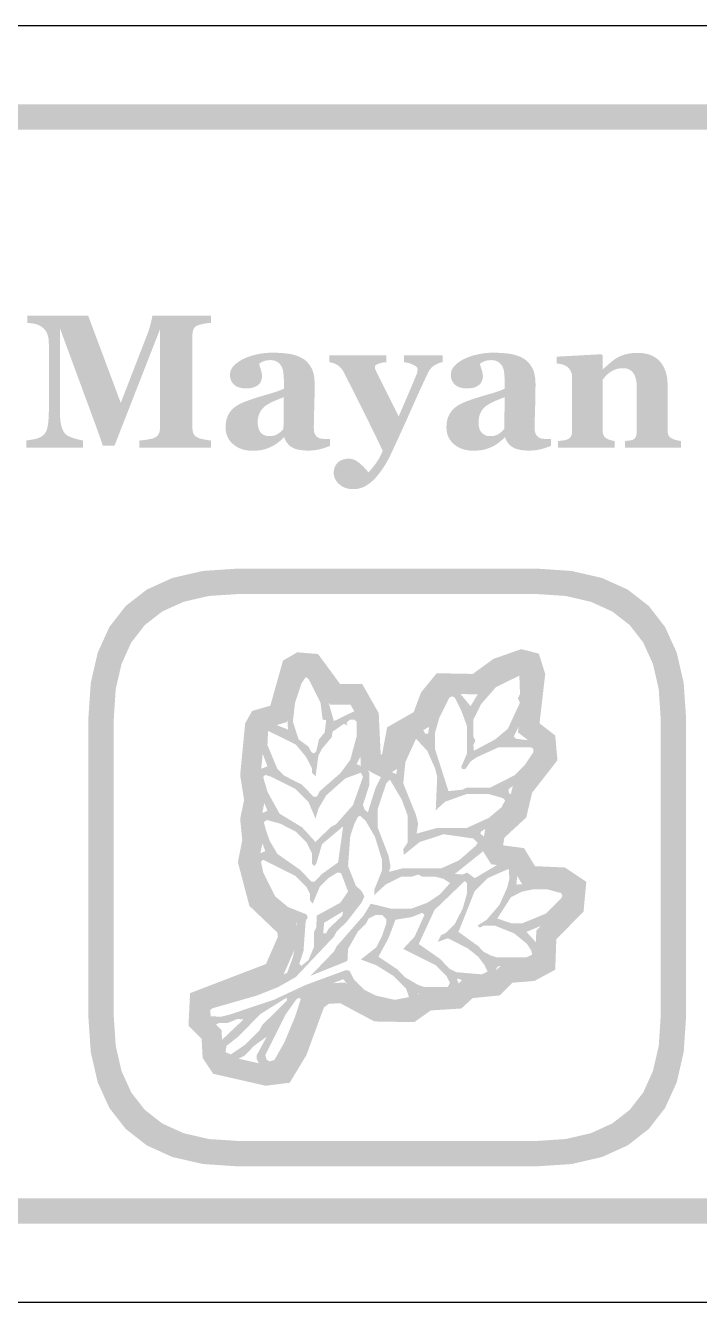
# Model space of a CAD drawing. Header units: millimetres. Extents: x 4 to 272, y 4 to 144.
# Drawn here: x 155.91 to 166.51, y 123.96 to 144.04 of the extents above; entities that cross this region are included whole.
import ezdxf

# ---------------------------------------------------------------- set-up
doc = ezdxf.new("R2010")
doc.units = ezdxf.units.MM
doc.layers.add('CUT', color=1, linetype='Continuous')
doc.layers.add('RASTER', color=7, linetype='Continuous')

msp = doc.modelspace()

# ---------------------------------------------------------------- hatches: boundary and pattern name
at = {"layer": 'RASTER'}
h = msp.add_hatch(color=7, dxfattribs=at)
h.paths.add_polyline_path([(141.2, 140.6), (141.234, 141.116), (141.337, 141.563), (141.509, 141.941), (141.75, 142.25), (142.059, 142.491), (142.438, 142.663), (142.884, 142.766), (143.4, 142.8), (200.6, 142.8), (201.116, 142.766), (201.563, 142.663), (201.941, 142.491), (202.25, 142.25), (202.491, 141.941), (202.663, 141.563), (202.766, 141.116), (202.8, 140.6), (202.8, 127.4), (202.766, 126.884), (202.663, 126.438), (202.491, 126.059), (202.25, 125.75), (201.941, 125.509), (201.563, 125.338), (201.116, 125.234), (200.6, 125.2), (143.4, 125.2), (142.884, 125.234), (142.438, 125.338), (142.059, 125.509), (141.75, 125.75), (141.509, 126.059), (141.337, 126.438), (141.234, 126.884), (141.2, 127.4)])
h.paths.add_polyline_path([(141.6, 140.6), (141.6, 127.4), (141.628, 126.978), (141.712, 126.613), (141.853, 126.303), (142.05, 126.05), (142.303, 125.853), (142.613, 125.713), (142.978, 125.628), (143.4, 125.6), (200.6, 125.6), (201.022, 125.628), (201.388, 125.713), (201.697, 125.853), (201.95, 126.05), (202.147, 126.303), (202.288, 126.613), (202.372, 126.978), (202.4, 127.4), (202.4, 140.6), (202.372, 141.022), (202.288, 141.388), (202.147, 141.697), (201.95, 141.95), (201.697, 142.147), (201.388, 142.288), (201.022, 142.372), (200.6, 142.4), (143.4, 142.4), (142.978, 142.372), (142.613, 142.288), (142.303, 142.147), (142.05, 141.95), (141.853, 141.697), (141.712, 141.388), (141.628, 141.022), (141.6, 140.6)], flags=0)
for points in [[(158.83, 137.4), (157.703, 137.4), (157.703, 137.514), (157.716, 137.515), (157.729, 137.517), (157.744, 137.518), (157.759, 137.52), (157.774, 137.522), (157.791, 137.524), (157.808, 137.526), (157.825, 137.529), (157.843, 137.531), (157.859, 137.534), (157.873, 137.537), (157.886, 137.54), (157.898, 137.542), (157.908, 137.545), (157.917, 137.548), (157.924, 137.551), (157.937, 137.557), (157.949, 137.563), (157.961, 137.57), (157.971, 137.577), (157.98, 137.585), (157.988, 137.593), (157.996, 137.602), (158.002, 137.611), (158.007, 137.621), (158.012, 137.631), (158.016, 137.642), (158.02, 137.654), (158.022, 137.667), (158.024, 137.68), (158.025, 137.693), (158.025, 137.708), (158.025, 139.26), (157.311, 137.434), (157.126, 137.434), (157.122, 137.447), (157.117, 137.464), (157.111, 137.483), (157.103, 137.506), (157.094, 137.531), (157.084, 137.56), (157.073, 137.591), (157.061, 137.626), (157.048, 137.661), (157.036, 137.694), (157.025, 137.725), (157.014, 137.755), (157.004, 137.783), (156.994, 137.809), (156.985, 137.833), (156.977, 137.856), (156.451, 139.284), (156.451, 138.02), (156.451, 137.976), (156.452, 137.934), (156.454, 137.896), (156.457, 137.86), (156.46, 137.827), (156.464, 137.796), (156.469, 137.768), (156.475, 137.744), (156.481, 137.721), (156.489, 137.699), (156.497, 137.68), (156.507, 137.662), (156.517, 137.645), (156.528, 137.63), (156.54, 137.617), (156.553, 137.605), (156.563, 137.597), (156.575, 137.59), (156.589, 137.582), (156.604, 137.575), (156.622, 137.568), (156.641, 137.561), (156.662, 137.553), (156.684, 137.546), (156.707, 137.54), (156.728, 137.534), (156.747, 137.529), (156.765, 137.525), (156.78, 137.521), (156.794, 137.518), (156.806, 137.516), (156.817, 137.514), (156.817, 137.4), (155.923, 137.4), (155.923, 137.514), (155.933, 137.516), (155.945, 137.517), (155.957, 137.519), (155.971, 137.521), (155.987, 137.524), (156.004, 137.527), (156.023, 137.53), (156.043, 137.534), (156.063, 137.538), (156.082, 137.543), (156.101, 137.549), (156.118, 137.555), (156.134, 137.562), (156.15, 137.57), (156.165, 137.578), (156.178, 137.588), (156.192, 137.599), (156.205, 137.612), (156.217, 137.626), (156.227, 137.643), (156.237, 137.661), (156.245, 137.681), (156.252, 137.702), (156.257, 137.726), (156.262, 137.752), (156.266, 137.78), (156.27, 137.811), (156.273, 137.844), (156.275, 137.88), (156.277, 137.919), (156.278, 137.96), (156.278, 138.004), (156.278, 139.033), (156.277, 139.056), (156.276, 139.078), (156.275, 139.099), (156.272, 139.119), (156.269, 139.138), (156.265, 139.156), (156.26, 139.173), (156.254, 139.189), (156.248, 139.204), (156.241, 139.219), (156.234, 139.232), (156.225, 139.245), (156.216, 139.257), (156.206, 139.268), (156.195, 139.279), (156.184, 139.288), (156.169, 139.299), (156.155, 139.309), (156.14, 139.318), (156.125, 139.326), (156.11, 139.332), (156.095, 139.338), (156.079, 139.343), (156.064, 139.347), (156.049, 139.35), (156.033, 139.353), (156.018, 139.355), (156.002, 139.358), (155.986, 139.36), (155.971, 139.362), (155.955, 139.363), (155.939, 139.364), (155.939, 139.479), (156.896, 139.479), (157.409, 138.106), (157.841, 139.221), (157.846, 139.237), (157.852, 139.253), (157.857, 139.27), (157.862, 139.288), (157.868, 139.307), (157.873, 139.326), (157.878, 139.346), (157.883, 139.367), (157.888, 139.388), (157.892, 139.406), (157.896, 139.423), (157.899, 139.438), (157.901, 139.451), (157.903, 139.462), (157.905, 139.471), (157.905, 139.479), (158.827, 139.479), (158.827, 139.364), (158.815, 139.364), (158.803, 139.363), (158.791, 139.361), (158.779, 139.36), (158.766, 139.358), (158.754, 139.357), (158.741, 139.355), (158.729, 139.353), (158.716, 139.35), (158.703, 139.348), (158.691, 139.345), (158.678, 139.342), (158.666, 139.339), (158.654, 139.336), (158.642, 139.333), (158.63, 139.329), (158.617, 139.324), (158.604, 139.318), (158.593, 139.312), (158.583, 139.305), (158.574, 139.297), (158.567, 139.288), (158.56, 139.279), (158.555, 139.269), (158.551, 139.259), (158.547, 139.248), (158.544, 139.237), (158.541, 139.226), (158.539, 139.214), (158.538, 139.203), (158.537, 139.191), (158.537, 139.178), (158.537, 137.706), (158.537, 137.693), (158.538, 137.681), (158.539, 137.669), (158.541, 137.658), (158.544, 137.647), (158.547, 137.637), (158.551, 137.627), (158.555, 137.618), (158.56, 137.609), (158.567, 137.6), (158.574, 137.592), (158.583, 137.584), (158.593, 137.576), (158.604, 137.569), (158.617, 137.562), (158.63, 137.555), (158.638, 137.552), (158.647, 137.549), (158.658, 137.546), (158.669, 137.542), (158.682, 137.539), (158.695, 137.536), (158.71, 137.533), (158.726, 137.53), (158.743, 137.528), (158.758, 137.525), (158.772, 137.523), (158.785, 137.52), (158.798, 137.519), (158.809, 137.517), (158.82, 137.515), (158.83, 137.514)], [(162.47, 138.746), (162.453, 138.743), (162.437, 138.739), (162.421, 138.734), (162.405, 138.729), (162.389, 138.722), (162.373, 138.714), (162.357, 138.706), (162.342, 138.696), (162.326, 138.686), (162.312, 138.674), (162.298, 138.661), (162.285, 138.646), (162.272, 138.63), (162.26, 138.612), (162.249, 138.594), (162.238, 138.573), (162.207, 138.506), (162.175, 138.438), (162.143, 138.369), (162.11, 138.298), (162.078, 138.227), (162.045, 138.154), (162.012, 138.08), (161.979, 138.006), (161.945, 137.93), (161.911, 137.852), (161.875, 137.773), (161.838, 137.692), (161.801, 137.61), (161.763, 137.527), (161.723, 137.441), (161.683, 137.355), (161.66, 137.307), (161.638, 137.261), (161.616, 137.218), (161.594, 137.178), (161.572, 137.14), (161.55, 137.105), (161.529, 137.072), (161.507, 137.041), (161.486, 137.013), (161.465, 136.986), (161.445, 136.961), (161.425, 136.937), (161.405, 136.916), (161.386, 136.896), (161.366, 136.878), (161.348, 136.861), (161.33, 136.847), (161.313, 136.834), (161.295, 136.822), (161.278, 136.81), (161.26, 136.8), (161.243, 136.791), (161.226, 136.783), (161.208, 136.776), (161.191, 136.77), (161.174, 136.764), (161.157, 136.76), (161.139, 136.756), (161.122, 136.753), (161.104, 136.751), (161.087, 136.75), (161.069, 136.75), (161.035, 136.751), (161.003, 136.754), (160.972, 136.761), (160.944, 136.769), (160.916, 136.78), (160.891, 136.793), (160.867, 136.809), (160.844, 136.827), (160.824, 136.847), (160.807, 136.867), (160.792, 136.888), (160.78, 136.91), (160.771, 136.932), (160.764, 136.954), (160.76, 136.978), (160.759, 137.002), (160.759, 137.012), (160.759, 137.022), (160.76, 137.032), (160.761, 137.041), (160.763, 137.051), (160.764, 137.06), (160.766, 137.069), (160.768, 137.078), (160.771, 137.087), (160.774, 137.095), (160.778, 137.105), (160.783, 137.114), (160.789, 137.123), (160.795, 137.132), (160.801, 137.142), (160.809, 137.151), (160.815, 137.159), (160.822, 137.166), (160.83, 137.174), (160.838, 137.181), (160.848, 137.188), (160.858, 137.194), (160.869, 137.2), (160.881, 137.206), (160.894, 137.211), (160.906, 137.216), (160.92, 137.22), (160.933, 137.223), (160.947, 137.225), (160.962, 137.227), (160.977, 137.228), (160.992, 137.229), (161.012, 137.228), (161.032, 137.225), (161.052, 137.221), (161.072, 137.214), (161.091, 137.206), (161.111, 137.196), (161.13, 137.185), (161.148, 137.171), (161.167, 137.157), (161.186, 137.14), (161.205, 137.122), (161.225, 137.103), (161.244, 137.083), (161.264, 137.061), (161.284, 137.038), (161.304, 137.013), (161.316, 137.026), (161.329, 137.04), (161.343, 137.056), (161.358, 137.074), (161.373, 137.092), (161.389, 137.113), (161.406, 137.134), (161.423, 137.158), (161.44, 137.182), (161.456, 137.206), (161.471, 137.23), (161.485, 137.255), (161.497, 137.28), (161.509, 137.304), (161.519, 137.329), (161.528, 137.355), (161.485, 137.445), (161.443, 137.532), (161.403, 137.616), (161.363, 137.696), (161.325, 137.774), (161.289, 137.849), (161.253, 137.921), (161.219, 137.99), (161.185, 138.058), (161.149, 138.128), (161.113, 138.2), (161.076, 138.274), (161.038, 138.35), (160.998, 138.428), (160.958, 138.508), (160.917, 138.589), (160.907, 138.607), (160.897, 138.623), (160.886, 138.638), (160.874, 138.652), (160.861, 138.665), (160.848, 138.677), (160.834, 138.688), (160.819, 138.699), (160.803, 138.708), (160.788, 138.716), (160.772, 138.723), (160.755, 138.73), (160.739, 138.735), (160.722, 138.74), (160.706, 138.744), (160.688, 138.746), (160.688, 138.853), (161.585, 138.853), (161.585, 138.746), (161.572, 138.746), (161.559, 138.744), (161.545, 138.742), (161.531, 138.74), (161.517, 138.737), (161.502, 138.733), (161.486, 138.729), (161.47, 138.724), (161.455, 138.719), (161.441, 138.713), (161.43, 138.707), (161.421, 138.701), (161.414, 138.694), (161.409, 138.687), (161.406, 138.679), (161.405, 138.671), (161.405, 138.669), (161.405, 138.665), (161.405, 138.662), (161.406, 138.659), (161.407, 138.656), (161.407, 138.653), (161.408, 138.649), (161.409, 138.646), (161.41, 138.642), (161.412, 138.638), (161.414, 138.634), (161.415, 138.629), (161.418, 138.624), (161.42, 138.618), (161.422, 138.612), (161.425, 138.606), (161.438, 138.579), (161.453, 138.549), (161.469, 138.517), (161.486, 138.483), (161.504, 138.446), (161.523, 138.407), (161.544, 138.365), (161.567, 138.321), (161.59, 138.274), (161.614, 138.226), (161.64, 138.175), (161.666, 138.123), (161.693, 138.068), (161.721, 138.012), (161.75, 137.954), (161.78, 137.894), (161.802, 137.945), (161.824, 137.994), (161.844, 138.042), (161.864, 138.087), (161.883, 138.131), (161.901, 138.173), (161.918, 138.213), (161.934, 138.252), (161.95, 138.289), (161.966, 138.327), (161.982, 138.364), (161.997, 138.401), (162.013, 138.437), (162.028, 138.474), (162.043, 138.511), (162.058, 138.547), (162.062, 138.556), (162.065, 138.564), (162.067, 138.572), (162.07, 138.58), (162.072, 138.587), (162.073, 138.593), (162.074, 138.599), (162.075, 138.605), (162.075, 138.61), (162.076, 138.615), (162.076, 138.619), (162.077, 138.623), (162.077, 138.626), (162.077, 138.629), (162.077, 138.631), (162.077, 138.633), (162.077, 138.64), (162.076, 138.646), (162.074, 138.652), (162.071, 138.658), (162.067, 138.664), (162.063, 138.669), (162.058, 138.674), (162.052, 138.68), (162.045, 138.684), (162.038, 138.689), (162.031, 138.694), (162.023, 138.698), (162.016, 138.702), (162.008, 138.706), (161.999, 138.71), (161.991, 138.714), (161.982, 138.718), (161.973, 138.721), (161.964, 138.724), (161.955, 138.727), (161.946, 138.729), (161.937, 138.732), (161.929, 138.734), (161.92, 138.736), (161.912, 138.738), (161.904, 138.739), (161.897, 138.741), (161.89, 138.742), (161.883, 138.743), (161.876, 138.744), (161.87, 138.745), (161.865, 138.746), (161.865, 138.853), (162.47, 138.853)], [(166.221, 137.4), (165.339, 137.4), (165.339, 137.507), (165.346, 137.508), (165.354, 137.508), (165.362, 137.509), (165.37, 137.51), (165.379, 137.511), (165.388, 137.512), (165.397, 137.513), (165.407, 137.514), (165.416, 137.515), (165.425, 137.517), (165.434, 137.518), (165.442, 137.52), (165.449, 137.522), (165.455, 137.524), (165.461, 137.526), (165.467, 137.529), (165.474, 137.533), (165.481, 137.538), (165.487, 137.543), (165.493, 137.549), (165.498, 137.555), (165.503, 137.561), (165.507, 137.568), (165.511, 137.576), (165.514, 137.584), (165.517, 137.593), (165.519, 137.603), (165.521, 137.614), (165.522, 137.626), (165.523, 137.638), (165.524, 137.652), (165.524, 137.667), (165.524, 138.352), (165.523, 138.388), (165.52, 138.422), (165.516, 138.454), (165.51, 138.483), (165.502, 138.51), (165.493, 138.535), (165.482, 138.557), (165.469, 138.577), (165.454, 138.595), (165.438, 138.61), (165.42, 138.623), (165.401, 138.634), (165.38, 138.642), (165.357, 138.648), (165.333, 138.651), (165.307, 138.652), (165.293, 138.652), (165.278, 138.651), (165.264, 138.65), (165.251, 138.648), (165.237, 138.646), (165.224, 138.643), (165.211, 138.639), (165.198, 138.635), (165.185, 138.63), (165.173, 138.625), (165.16, 138.619), (165.148, 138.613), (165.136, 138.607), (165.123, 138.599), (165.111, 138.592), (165.099, 138.584), (165.089, 138.576), (165.079, 138.569), (165.07, 138.561), (165.061, 138.554), (165.053, 138.546), (165.045, 138.539), (165.038, 138.531), (165.031, 138.524), (165.025, 138.516), (165.019, 138.509), (165.013, 138.501), (165.007, 138.495), (165.002, 138.488), (164.997, 138.482), (164.992, 138.475), (164.988, 138.469), (164.988, 137.683), (164.988, 137.67), (164.989, 137.658), (164.99, 137.647), (164.991, 137.636), (164.994, 137.625), (164.996, 137.615), (164.999, 137.606), (165.002, 137.597), (165.006, 137.589), (165.011, 137.581), (165.016, 137.574), (165.022, 137.567), (165.028, 137.561), (165.035, 137.555), (165.043, 137.55), (165.051, 137.545), (165.057, 137.542), (165.063, 137.539), (165.07, 137.536), (165.077, 137.533), (165.085, 137.53), (165.093, 137.527), (165.101, 137.524), (165.109, 137.522), (165.118, 137.519), (165.127, 137.517), (165.136, 137.515), (165.144, 137.513), (165.153, 137.511), (165.161, 137.509), (165.17, 137.508), (165.178, 137.507), (165.178, 137.4), (164.288, 137.4), (164.288, 137.507), (164.297, 137.508), (164.306, 137.509), (164.315, 137.509), (164.324, 137.51), (164.334, 137.511), (164.343, 137.513), (164.352, 137.514), (164.362, 137.515), (164.371, 137.516), (164.38, 137.518), (164.388, 137.519), (164.396, 137.521), (164.404, 137.523), (164.411, 137.525), (164.419, 137.527), (164.425, 137.529), (164.437, 137.533), (164.447, 137.538), (164.456, 137.543), (164.465, 137.549), (164.472, 137.556), (164.479, 137.563), (164.485, 137.571), (164.49, 137.579), (164.494, 137.587), (164.497, 137.597), (164.5, 137.607), (164.503, 137.618), (164.505, 137.629), (164.506, 137.641), (164.507, 137.653), (164.507, 137.667), (164.507, 138.519), (164.507, 138.53), (164.506, 138.542), (164.504, 138.553), (164.501, 138.564), (164.498, 138.575), (164.494, 138.586), (164.489, 138.597), (164.484, 138.608), (164.478, 138.619), (164.471, 138.629), (164.464, 138.639), (164.457, 138.648), (164.449, 138.657), (164.44, 138.665), (164.432, 138.673), (164.422, 138.68), (164.416, 138.685), (164.408, 138.689), (164.401, 138.693), (164.393, 138.696), (164.384, 138.7), (164.375, 138.703), (164.366, 138.707), (164.356, 138.71), (164.346, 138.712), (164.335, 138.715), (164.324, 138.717), (164.313, 138.719), (164.302, 138.721), (164.291, 138.723), (164.279, 138.724), (164.267, 138.726), (164.267, 138.833), (164.966, 138.871), (164.988, 138.849), (164.988, 138.636), (164.994, 138.636), (165.004, 138.646), (165.015, 138.656), (165.027, 138.666), (165.039, 138.677), (165.052, 138.688), (165.065, 138.699), (165.079, 138.712), (165.093, 138.724), (165.108, 138.737), (165.122, 138.749), (165.136, 138.76), (165.15, 138.771), (165.163, 138.781), (165.176, 138.79), (165.189, 138.799), (165.202, 138.808), (165.216, 138.816), (165.231, 138.825), (165.247, 138.833), (165.264, 138.84), (165.283, 138.848), (165.302, 138.855), (165.322, 138.861), (165.344, 138.868), (165.366, 138.874), (165.388, 138.879), (165.411, 138.883), (165.435, 138.886), (165.458, 138.889), (165.482, 138.891), (165.507, 138.892), (165.531, 138.893), (165.589, 138.891), (165.643, 138.884), (165.694, 138.874), (165.74, 138.859), (165.783, 138.84), (165.822, 138.816), (165.858, 138.789), (165.889, 138.757), (165.917, 138.722), (165.942, 138.684), (165.962, 138.643), (165.979, 138.6), (165.992, 138.553), (166.001, 138.504), (166.007, 138.452), (166.009, 138.398), (166.009, 137.68), (166.009, 137.667), (166.01, 137.654), (166.011, 137.642), (166.013, 137.631), (166.015, 137.621), (166.018, 137.611), (166.021, 137.602), (166.025, 137.593), (166.029, 137.586), (166.035, 137.578), (166.041, 137.571), (166.048, 137.564), (166.056, 137.558), (166.065, 137.552), (166.074, 137.547), (166.085, 137.542), (166.091, 137.54), (166.097, 137.537), (166.104, 137.534), (166.111, 137.532), (166.119, 137.529), (166.126, 137.527), (166.134, 137.524), (166.143, 137.522), (166.152, 137.519), (166.161, 137.517), (166.17, 137.515), (166.18, 137.513), (166.19, 137.511), (166.2, 137.509), (166.21, 137.508), (166.221, 137.507)]]:
    msp.add_hatch(color=7, dxfattribs=at).paths.add_polyline_path(points)
h = msp.add_hatch(color=7, dxfattribs=at)
h.paths.add_polyline_path([(160.702, 137.431), (160.685, 137.424), (160.668, 137.417), (160.65, 137.411), (160.631, 137.404), (160.612, 137.398), (160.592, 137.391), (160.571, 137.385), (160.549, 137.379), (160.527, 137.374), (160.505, 137.369), (160.482, 137.365), (160.459, 137.362), (160.435, 137.359), (160.412, 137.358), (160.388, 137.356), (160.363, 137.356), (160.32, 137.357), (160.279, 137.359), (160.242, 137.364), (160.207, 137.369), (160.175, 137.377), (160.147, 137.386), (160.121, 137.397), (160.098, 137.41), (160.078, 137.424), (160.059, 137.439), (160.042, 137.456), (160.027, 137.475), (160.013, 137.494), (160.001, 137.516), (159.991, 137.538), (159.982, 137.563), (159.974, 137.563), (159.961, 137.55), (159.949, 137.539), (159.937, 137.527), (159.925, 137.516), (159.913, 137.506), (159.901, 137.496), (159.889, 137.487), (159.878, 137.478), (159.866, 137.469), (159.854, 137.461), (159.842, 137.453), (159.83, 137.445), (159.817, 137.438), (159.805, 137.431), (159.792, 137.424), (159.779, 137.418), (159.762, 137.41), (159.745, 137.403), (159.728, 137.396), (159.711, 137.39), (159.695, 137.384), (159.678, 137.379), (159.662, 137.374), (159.646, 137.37), (159.63, 137.366), (159.611, 137.363), (159.591, 137.361), (159.57, 137.358), (159.547, 137.357), (159.522, 137.356), (159.496, 137.355), (159.468, 137.355), (159.427, 137.356), (159.386, 137.361), (159.348, 137.369), (159.311, 137.38), (159.275, 137.394), (159.241, 137.411), (159.209, 137.431), (159.178, 137.455), (159.15, 137.481), (159.126, 137.509), (159.105, 137.539), (159.088, 137.572), (159.075, 137.606), (159.066, 137.642), (159.06, 137.68), (159.058, 137.721), (159.059, 137.744), (159.06, 137.767), (159.062, 137.788), (159.065, 137.809), (159.068, 137.829), (159.073, 137.848), (159.078, 137.866), (159.084, 137.883), (159.091, 137.899), (159.099, 137.915), (159.107, 137.93), (159.116, 137.945), (159.126, 137.96), (159.136, 137.974), (159.147, 137.988), (159.159, 138.001), (159.17, 138.012), (159.182, 138.023), (159.194, 138.033), (159.207, 138.043), (159.22, 138.053), (159.233, 138.062), (159.247, 138.07), (159.261, 138.078), (159.276, 138.086), (159.291, 138.093), (159.306, 138.101), (159.322, 138.108), (159.338, 138.115), (159.354, 138.122), (159.371, 138.129), (159.388, 138.135), (159.421, 138.147), (159.457, 138.16), (159.494, 138.172), (159.533, 138.185), (159.573, 138.197), (159.615, 138.21), (159.659, 138.223), (159.704, 138.236), (159.749, 138.249), (159.79, 138.261), (159.829, 138.273), (159.864, 138.285), (159.896, 138.296), (159.925, 138.308), (159.951, 138.318), (159.974, 138.329), (159.974, 138.469), (159.974, 138.479), (159.973, 138.489), (159.973, 138.5), (159.972, 138.512), (159.971, 138.524), (159.97, 138.537), (159.969, 138.551), (159.968, 138.566), (159.966, 138.581), (159.964, 138.595), (159.962, 138.608), (159.959, 138.621), (159.955, 138.634), (159.952, 138.645), (159.947, 138.657), (159.943, 138.667), (159.937, 138.679), (159.931, 138.69), (159.924, 138.7), (159.917, 138.71), (159.908, 138.72), (159.899, 138.729), (159.889, 138.738), (159.878, 138.746), (159.867, 138.754), (159.855, 138.76), (159.842, 138.766), (159.828, 138.77), (159.813, 138.774), (159.797, 138.776), (159.78, 138.778), (159.763, 138.778), (159.747, 138.778), (159.732, 138.777), (159.717, 138.776), (159.704, 138.774), (159.69, 138.771), (159.678, 138.768), (159.666, 138.764), (159.655, 138.76), (159.644, 138.756), (159.634, 138.751), (159.625, 138.746), (159.616, 138.742), (159.608, 138.737), (159.6, 138.732), (159.592, 138.728), (159.585, 138.723), (159.587, 138.715), (159.589, 138.706), (159.591, 138.696), (159.594, 138.686), (159.597, 138.674), (159.601, 138.662), (159.605, 138.648), (159.61, 138.633), (159.615, 138.618), (159.619, 138.604), (159.623, 138.589), (159.626, 138.574), (159.628, 138.56), (159.63, 138.546), (159.631, 138.532), (159.631, 138.518), (159.631, 138.511), (159.63, 138.504), (159.629, 138.497), (159.628, 138.49), (159.626, 138.482), (159.623, 138.473), (159.621, 138.465), (159.618, 138.455), (159.614, 138.446), (159.61, 138.438), (159.606, 138.43), (159.602, 138.422), (159.597, 138.415), (159.591, 138.408), (159.586, 138.402), (159.58, 138.396), (159.571, 138.389), (159.562, 138.382), (159.553, 138.376), (159.544, 138.37), (159.534, 138.365), (159.525, 138.36), (159.514, 138.355), (159.504, 138.351), (159.493, 138.347), (159.48, 138.344), (159.467, 138.341), (159.451, 138.339), (159.435, 138.337), (159.416, 138.336), (159.397, 138.335), (159.376, 138.335), (159.346, 138.335), (159.318, 138.338), (159.292, 138.343), (159.268, 138.349), (159.246, 138.358), (159.225, 138.368), (159.207, 138.38), (159.19, 138.394), (159.175, 138.409), (159.162, 138.426), (159.152, 138.443), (159.143, 138.462), (159.136, 138.482), (159.131, 138.503), (159.128, 138.525), (159.127, 138.548), (159.128, 138.569), (159.131, 138.588), (159.136, 138.608), (159.143, 138.626), (159.152, 138.644), (159.164, 138.662), (159.177, 138.679), (159.192, 138.696), (159.209, 138.712), (159.227, 138.727), (159.245, 138.741), (159.264, 138.755), (159.285, 138.768), (159.306, 138.781), (159.328, 138.792), (159.351, 138.803), (159.375, 138.814), (159.399, 138.824), (159.424, 138.833), (159.45, 138.842), (159.477, 138.851), (159.505, 138.858), (159.534, 138.865), (159.563, 138.871), (159.593, 138.877), (159.622, 138.882), (159.651, 138.886), (159.679, 138.89), (159.707, 138.892), (159.734, 138.894), (159.76, 138.895), (159.786, 138.896), (159.821, 138.895), (159.856, 138.895), (159.889, 138.893), (159.922, 138.891), (159.955, 138.889), (159.986, 138.886), (160.017, 138.883), (160.047, 138.879), (160.076, 138.874), (160.105, 138.868), (160.133, 138.861), (160.16, 138.853), (160.186, 138.844), (160.212, 138.833), (160.237, 138.822), (160.261, 138.809), (160.283, 138.796), (160.304, 138.781), (160.324, 138.764), (160.342, 138.746), (160.36, 138.727), (160.376, 138.706), (160.391, 138.684), (160.405, 138.66), (160.418, 138.635), (160.428, 138.608), (160.438, 138.579), (160.445, 138.548), (160.451, 138.516), (160.455, 138.481), (160.458, 138.445), (160.458, 138.406), (160.458, 138.364), (160.458, 138.32), (160.458, 138.274), (160.457, 138.225), (160.456, 138.175), (160.455, 138.123), (160.453, 138.07), (160.452, 138.014), (160.45, 137.959), (160.449, 137.91), (160.448, 137.865), (160.447, 137.826), (160.446, 137.791), (160.446, 137.761), (160.445, 137.735), (160.445, 137.715), (160.446, 137.699), (160.447, 137.684), (160.448, 137.669), (160.45, 137.656), (160.453, 137.643), (160.456, 137.632), (160.46, 137.621), (160.465, 137.611), (160.47, 137.602), (160.476, 137.593), (160.483, 137.585), (160.49, 137.578), (160.498, 137.571), (160.507, 137.565), (160.516, 137.559), (160.526, 137.554), (160.533, 137.551), (160.54, 137.549), (160.549, 137.546), (160.558, 137.544), (160.568, 137.543), (160.579, 137.542), (160.591, 137.541), (160.604, 137.54), (160.617, 137.539), (160.63, 137.539), (160.643, 137.539), (160.655, 137.538), (160.667, 137.538), (160.679, 137.538), (160.691, 137.538), (160.702, 137.538)])
h.paths.add_polyline_path([(159.974, 138.194), (159.953, 138.187), (159.933, 138.18), (159.912, 138.172), (159.892, 138.164), (159.872, 138.156), (159.851, 138.148), (159.831, 138.139), (159.811, 138.13), (159.791, 138.121), (159.773, 138.112), (159.755, 138.103), (159.738, 138.093), (159.722, 138.084), (159.707, 138.074), (159.692, 138.065), (159.679, 138.055), (159.666, 138.044), (159.654, 138.033), (159.642, 138.021), (159.631, 138.008), (159.621, 137.995), (159.611, 137.98), (159.602, 137.966), (159.594, 137.95), (159.587, 137.934), (159.581, 137.917), (159.575, 137.899), (159.571, 137.881), (159.568, 137.862), (159.565, 137.842), (159.564, 137.821), (159.563, 137.8), (159.564, 137.772), (159.567, 137.747), (159.571, 137.723), (159.576, 137.701), (159.584, 137.682), (159.593, 137.664), (159.603, 137.648), (159.615, 137.634), (159.629, 137.622), (159.643, 137.612), (159.658, 137.603), (159.674, 137.596), (159.69, 137.59), (159.707, 137.586), (159.725, 137.584), (159.744, 137.583), (159.763, 137.584), (159.782, 137.585), (159.8, 137.588), (159.817, 137.591), (159.833, 137.596), (159.848, 137.602), (159.863, 137.608), (159.876, 137.616), (159.889, 137.625), (159.901, 137.634), (159.913, 137.643), (159.925, 137.653), (159.936, 137.663), (159.947, 137.674), (159.958, 137.686), (159.968, 137.697)], flags=0)
h = msp.add_hatch(color=7, dxfattribs=at)
h.paths.add_polyline_path([(164.175, 137.431), (164.158, 137.424), (164.141, 137.417), (164.123, 137.411), (164.104, 137.404), (164.085, 137.398), (164.065, 137.391), (164.044, 137.385), (164.022, 137.379), (164, 137.374), (163.978, 137.369), (163.955, 137.365), (163.932, 137.362), (163.909, 137.359), (163.885, 137.358), (163.861, 137.356), (163.836, 137.356), (163.793, 137.357), (163.752, 137.359), (163.715, 137.364), (163.68, 137.369), (163.648, 137.377), (163.62, 137.386), (163.594, 137.397), (163.571, 137.41), (163.551, 137.424), (163.532, 137.439), (163.515, 137.456), (163.5, 137.475), (163.486, 137.494), (163.474, 137.516), (163.464, 137.538), (163.456, 137.563), (163.447, 137.563), (163.434, 137.55), (163.422, 137.539), (163.41, 137.527), (163.398, 137.516), (163.386, 137.506), (163.374, 137.496), (163.362, 137.487), (163.351, 137.478), (163.339, 137.469), (163.327, 137.461), (163.315, 137.453), (163.303, 137.445), (163.291, 137.438), (163.278, 137.431), (163.265, 137.424), (163.252, 137.418), (163.235, 137.41), (163.218, 137.403), (163.201, 137.396), (163.184, 137.39), (163.168, 137.384), (163.152, 137.379), (163.135, 137.374), (163.119, 137.37), (163.103, 137.366), (163.084, 137.363), (163.064, 137.361), (163.043, 137.358), (163.02, 137.357), (162.995, 137.356), (162.969, 137.355), (162.941, 137.355), (162.9, 137.356), (162.86, 137.361), (162.821, 137.369), (162.784, 137.38), (162.748, 137.394), (162.715, 137.411), (162.682, 137.431), (162.651, 137.455), (162.623, 137.481), (162.599, 137.509), (162.578, 137.539), (162.561, 137.572), (162.548, 137.606), (162.539, 137.642), (162.533, 137.68), (162.531, 137.721), (162.532, 137.744), (162.533, 137.767), (162.535, 137.788), (162.538, 137.809), (162.542, 137.829), (162.546, 137.848), (162.551, 137.866), (162.558, 137.883), (162.565, 137.899), (162.572, 137.915), (162.58, 137.93), (162.589, 137.945), (162.599, 137.96), (162.61, 137.974), (162.621, 137.988), (162.632, 138.001), (162.644, 138.012), (162.655, 138.023), (162.667, 138.033), (162.68, 138.043), (162.693, 138.053), (162.706, 138.062), (162.72, 138.07), (162.734, 138.078), (162.749, 138.086), (162.764, 138.093), (162.779, 138.101), (162.795, 138.108), (162.811, 138.115), (162.827, 138.122), (162.844, 138.129), (162.861, 138.135), (162.895, 138.147), (162.93, 138.16), (162.967, 138.172), (163.006, 138.185), (163.046, 138.197), (163.088, 138.21), (163.132, 138.223), (163.177, 138.236), (163.222, 138.249), (163.263, 138.261), (163.302, 138.273), (163.337, 138.285), (163.369, 138.296), (163.398, 138.308), (163.424, 138.318), (163.447, 138.329), (163.447, 138.469), (163.447, 138.479), (163.446, 138.489), (163.446, 138.5), (163.445, 138.512), (163.444, 138.524), (163.443, 138.537), (163.442, 138.551), (163.441, 138.566), (163.439, 138.581), (163.437, 138.595), (163.435, 138.608), (163.432, 138.621), (163.428, 138.634), (163.425, 138.645), (163.421, 138.657), (163.416, 138.667), (163.411, 138.679), (163.404, 138.69), (163.397, 138.7), (163.39, 138.71), (163.381, 138.72), (163.372, 138.729), (163.362, 138.738), (163.352, 138.746), (163.34, 138.754), (163.328, 138.76), (163.315, 138.766), (163.301, 138.77), (163.286, 138.774), (163.27, 138.776), (163.253, 138.778), (163.236, 138.778), (163.22, 138.778), (163.205, 138.777), (163.19, 138.776), (163.177, 138.774), (163.164, 138.771), (163.151, 138.768), (163.139, 138.764), (163.128, 138.76), (163.118, 138.756), (163.108, 138.751), (163.098, 138.746), (163.089, 138.742), (163.081, 138.737), (163.073, 138.732), (163.065, 138.728), (163.059, 138.723), (163.06, 138.715), (163.062, 138.706), (163.064, 138.696), (163.067, 138.686), (163.07, 138.674), (163.074, 138.662), (163.079, 138.648), (163.083, 138.633), (163.088, 138.618), (163.092, 138.604), (163.096, 138.589), (163.099, 138.574), (163.101, 138.56), (163.103, 138.546), (163.104, 138.532), (163.104, 138.518), (163.104, 138.511), (163.103, 138.504), (163.102, 138.497), (163.101, 138.49), (163.099, 138.482), (163.097, 138.473), (163.094, 138.465), (163.091, 138.455), (163.087, 138.446), (163.083, 138.438), (163.079, 138.43), (163.075, 138.422), (163.07, 138.415), (163.064, 138.408), (163.059, 138.402), (163.053, 138.396), (163.044, 138.389), (163.035, 138.382), (163.026, 138.376), (163.017, 138.37), (163.007, 138.365), (162.998, 138.36), (162.988, 138.355), (162.977, 138.351), (162.966, 138.347), (162.954, 138.344), (162.94, 138.341), (162.924, 138.339), (162.908, 138.337), (162.89, 138.336), (162.87, 138.335), (162.849, 138.335), (162.819, 138.335), (162.791, 138.338), (162.765, 138.343), (162.741, 138.349), (162.719, 138.358), (162.698, 138.368), (162.68, 138.38), (162.663, 138.394), (162.648, 138.409), (162.636, 138.426), (162.625, 138.443), (162.616, 138.462), (162.609, 138.482), (162.604, 138.503), (162.601, 138.525), (162.6, 138.548), (162.601, 138.569), (162.604, 138.588), (162.609, 138.608), (162.616, 138.626), (162.626, 138.644), (162.637, 138.662), (162.65, 138.679), (162.665, 138.696), (162.682, 138.712), (162.7, 138.727), (162.718, 138.741), (162.738, 138.755), (162.758, 138.768), (162.779, 138.781), (162.801, 138.792), (162.824, 138.803), (162.848, 138.814), (162.872, 138.824), (162.897, 138.833), (162.923, 138.842), (162.95, 138.851), (162.978, 138.858), (163.007, 138.865), (163.037, 138.871), (163.066, 138.877), (163.096, 138.882), (163.124, 138.886), (163.152, 138.89), (163.18, 138.892), (163.207, 138.894), (163.233, 138.895), (163.259, 138.896), (163.294, 138.895), (163.329, 138.895), (163.363, 138.893), (163.396, 138.891), (163.428, 138.889), (163.459, 138.886), (163.49, 138.883), (163.52, 138.879), (163.549, 138.874), (163.578, 138.868), (163.606, 138.861), (163.633, 138.853), (163.659, 138.844), (163.685, 138.833), (163.71, 138.822), (163.734, 138.809), (163.756, 138.796), (163.777, 138.781), (163.797, 138.764), (163.815, 138.746), (163.833, 138.727), (163.849, 138.706), (163.864, 138.684), (163.878, 138.66), (163.891, 138.635), (163.902, 138.608), (163.911, 138.579), (163.918, 138.548), (163.924, 138.516), (163.928, 138.481), (163.931, 138.445), (163.932, 138.406), (163.932, 138.364), (163.931, 138.32), (163.931, 138.274), (163.93, 138.225), (163.929, 138.175), (163.928, 138.123), (163.927, 138.07), (163.925, 138.014), (163.924, 137.959), (163.922, 137.91), (163.921, 137.865), (163.92, 137.826), (163.919, 137.791), (163.919, 137.761), (163.919, 137.735), (163.918, 137.715), (163.919, 137.699), (163.92, 137.684), (163.921, 137.669), (163.923, 137.656), (163.926, 137.643), (163.93, 137.632), (163.934, 137.621), (163.938, 137.611), (163.944, 137.602), (163.949, 137.593), (163.956, 137.585), (163.963, 137.578), (163.971, 137.571), (163.98, 137.565), (163.989, 137.559), (163.999, 137.554), (164.006, 137.551), (164.013, 137.549), (164.022, 137.546), (164.031, 137.544), (164.041, 137.543), (164.052, 137.542), (164.064, 137.541), (164.077, 137.54), (164.091, 137.539), (164.104, 137.539), (164.116, 137.539), (164.128, 137.538), (164.141, 137.538), (164.152, 137.538), (164.164, 137.538), (164.175, 137.538)])
h.paths.add_polyline_path([(163.447, 138.194), (163.426, 138.187), (163.406, 138.18), (163.385, 138.172), (163.365, 138.164), (163.345, 138.156), (163.325, 138.148), (163.304, 138.139), (163.284, 138.13), (163.264, 138.121), (163.246, 138.112), (163.228, 138.103), (163.211, 138.093), (163.195, 138.084), (163.18, 138.074), (163.166, 138.065), (163.152, 138.055), (163.139, 138.044), (163.127, 138.033), (163.115, 138.021), (163.104, 138.008), (163.094, 137.995), (163.084, 137.98), (163.075, 137.966), (163.067, 137.95), (163.06, 137.934), (163.054, 137.917), (163.049, 137.899), (163.044, 137.881), (163.041, 137.862), (163.039, 137.842), (163.037, 137.821), (163.037, 137.8), (163.037, 137.772), (163.04, 137.747), (163.044, 137.723), (163.05, 137.701), (163.057, 137.682), (163.066, 137.664), (163.076, 137.648), (163.089, 137.634), (163.102, 137.622), (163.116, 137.612), (163.131, 137.603), (163.147, 137.596), (163.163, 137.59), (163.18, 137.586), (163.198, 137.584), (163.217, 137.583), (163.236, 137.584), (163.255, 137.585), (163.273, 137.588), (163.29, 137.591), (163.306, 137.596), (163.322, 137.602), (163.336, 137.608), (163.349, 137.616), (163.362, 137.625), (163.375, 137.634), (163.387, 137.643), (163.398, 137.653), (163.41, 137.663), (163.42, 137.674), (163.431, 137.686), (163.441, 137.697)], flags=0)
h = msp.add_hatch(color=7, dxfattribs=at)
h.paths.add_polyline_path([(156.9, 133.15), (156.937, 133.701), (157.047, 134.178), (157.23, 134.582), (157.488, 134.913), (157.818, 135.17), (158.222, 135.353), (158.699, 135.463), (159.25, 135.5), (163.95, 135.5), (164.501, 135.463), (164.978, 135.353), (165.382, 135.17), (165.713, 134.913), (165.97, 134.582), (166.153, 134.178), (166.263, 133.701), (166.3, 133.15), (166.3, 128.45), (166.263, 127.899), (166.153, 127.422), (165.97, 127.018), (165.713, 126.688), (165.382, 126.43), (164.978, 126.247), (164.501, 126.137), (163.95, 126.1), (159.25, 126.1), (158.699, 126.137), (158.222, 126.247), (157.818, 126.43), (157.488, 126.688), (157.23, 127.018), (157.047, 127.422), (156.937, 127.899), (156.9, 128.45)])
h.paths.add_polyline_path([(157.3, 133.15), (157.3, 128.45), (157.33, 127.993), (157.422, 127.597), (157.574, 127.262), (157.788, 126.988), (158.062, 126.774), (158.397, 126.622), (158.793, 126.53), (159.25, 126.5), (163.95, 126.5), (164.407, 126.53), (164.803, 126.622), (165.138, 126.774), (165.413, 126.988), (165.626, 127.262), (165.778, 127.597), (165.87, 127.993), (165.9, 128.45), (165.9, 133.15), (165.87, 133.607), (165.778, 134.003), (165.626, 134.338), (165.413, 134.613), (165.138, 134.826), (164.803, 134.978), (164.407, 135.07), (163.95, 135.1), (159.25, 135.1), (158.793, 135.07), (158.397, 134.978), (158.062, 134.826), (157.788, 134.613), (157.574, 134.338), (157.422, 134.003), (157.33, 133.607), (157.3, 133.15)], flags=0)
h = msp.add_hatch(color=7, dxfattribs=at)
h.paths.add_polyline_path([(163.708, 134.234), (163.985, 134.163), (164.085, 133.842), (163.995, 133.067), (164.242, 132.876), (164.277, 132.486), (163.879, 131.976), (163.786, 131.586), (163.443, 131.269), (163.423, 131.155), (163.427, 131.148), (163.752, 131.104), (163.924, 130.821), (164.394, 130.8), (164.731, 130.575), (164.687, 130.106), (164.26, 129.673), (164.242, 129.192), (163.915, 129.016), (163.57, 128.988), (163.371, 128.789), (162.943, 128.746), (162.767, 128.583), (162.285, 128.552), (162.025, 128.368), (161.397, 128.379), (160.859, 128.667), (160.681, 128.656), (160.604, 128.599), (160.328, 127.848), (160.066, 127.415), (159.687, 127.368), (158.863, 127.556), (158.697, 127.805), (158.681, 128.105), (158.474, 128.312), (158.499, 128.824), (159.693, 129.282), (159.881, 129.712), (159.87, 129.779), (159.432, 130.197), (159.251, 130.884), (159.32, 131.231), (159.287, 131.566), (159.349, 131.858), (159.287, 132.253), (159.366, 133.068), (159.475, 133.261), (159.762, 133.345), (159.96, 134.053), (160.186, 134.184), (160.512, 134.157), (160.861, 133.683), (161.208, 133.683), (161.466, 133.228), (161.497, 132.582), (161.51, 132.575), (161.518, 132.58), (161.599, 133.005), (162.016, 133.243), (162.132, 133.554), (162.378, 133.855), (162.946, 133.844), (163.269, 134.08)])
h.paths.add_polyline_path([(163.722, 133.9), (163.42, 133.794), (163.048, 133.522), (162.528, 133.532), (162.414, 133.392), (162.276, 133.022), (161.885, 132.8), (161.806, 132.383), (161.527, 132.208), (161.186, 132.381), (161.15, 133.137), (161.021, 133.363), (160.7, 133.363), (160.341, 133.85), (160.26, 133.857), (160.233, 133.841), (160.023, 133.087), (159.689, 132.99), (159.678, 132.97), (159.61, 132.263), (159.675, 131.849), (159.61, 131.548), (159.644, 131.215), (159.579, 130.894), (159.719, 130.366), (160.169, 129.936), (160.212, 129.669), (159.932, 129.031), (158.809, 128.6), (158.801, 128.438), (158.994, 128.245), (159.012, 127.91), (159.059, 127.839), (159.704, 127.693), (159.873, 127.713), (160.038, 127.987), (160.336, 128.799), (160.567, 128.969), (160.929, 128.992), (161.48, 128.698), (161.926, 128.69), (162.174, 128.866), (162.633, 128.895), (162.804, 129.053), (163.225, 129.096), (163.427, 129.298), (163.822, 129.33), (163.929, 129.387), (163.945, 129.809), (164.379, 130.25), (164.395, 130.415), (164.291, 130.484), (163.74, 130.509), (163.558, 130.807), (163.235, 130.851), (163.086, 131.09), (163.146, 131.431), (163.497, 131.755), (163.584, 132.119), (163.947, 132.583), (163.936, 132.708), (163.656, 132.924), (163.759, 133.812), (163.732, 133.898), (163.722, 133.9)], flags=0)
h = msp.add_hatch(color=7, dxfattribs=at)
h.paths.add_polyline_path([(160.26, 133.95), (160.393, 133.904), (160.527, 133.737), (160.65, 133.493), (160.761, 133.102), (161.084, 133.259), (161.161, 133.236), (161.218, 133.159), (161.218, 132.992), (161.251, 132.892), (161.185, 132.558), (161.118, 132.425), (161.261, 132.368), (161.318, 132.291), (161.318, 132.091), (161.218, 131.79), (161.241, 131.714), (161.295, 131.667), (161.418, 132.057), (161.508, 132.234), (161.619, 132.325), (161.742, 132.268), (161.785, 132.558), (161.852, 132.759), (161.976, 132.969), (162.086, 132.992), (162.176, 132.949), (162.196, 132.902), (162.243, 132.902), (162.286, 133.193), (162.51, 133.603), (162.62, 133.66), (162.663, 133.637), (162.911, 133.336), (163.011, 133.503), (163.278, 133.77), (163.488, 133.894), (163.722, 133.96), (163.765, 133.937), (163.822, 133.86), (163.822, 133.493), (163.722, 133.126), (163.588, 132.859), (163.622, 132.825), (163.889, 132.792), (163.999, 132.735), (164.022, 132.592), (163.932, 132.415), (163.845, 132.335), (163.799, 132.248), (163.511, 132.034), (163.511, 131.981), (163.588, 131.891), (163.531, 131.714), (163.365, 131.547), (163.077, 131.366), (163.064, 131.333), (163.154, 131.256), (163.154, 131.156), (163.097, 131.046), (162.663, 130.699), (162.787, 130.689), (162.854, 130.722), (162.977, 130.632), (163.355, 130.856), (163.555, 130.889), (163.655, 130.789), (163.632, 130.532), (164.289, 130.555), (164.466, 130.465), (164.49, 130.321), (164.433, 130.211), (164.166, 129.944), (163.789, 129.787), (163.965, 129.597), (164.022, 129.487), (163.999, 129.343), (163.922, 129.287), (163.789, 129.253), (163.355, 129.253), (163.321, 129.22), (163.298, 129.076), (163.221, 129.019), (162.787, 129.019), (162.72, 129.053), (162.697, 129.043), (162.72, 128.986), (162.697, 128.843), (162.553, 128.786), (162.086, 128.819), (162.043, 128.662), (161.952, 128.619), (161.518, 128.619), (161.385, 128.652), (161.141, 128.776), (160.907, 129.043), (160.393, 128.843), (160.216, 128.285), (159.993, 127.774), (159.926, 127.674), (159.816, 127.617), (159.716, 127.617), (159.605, 127.674), (159.549, 127.784), (159.549, 127.851), (159.706, 128.141), (159.505, 127.995), (159.358, 127.841), (159.181, 127.751), (159.081, 127.751), (158.991, 127.794), (158.948, 127.884), (158.971, 128.061), (159.338, 128.409), (159.248, 128.419), (159.081, 128.352), (158.948, 128.352), (158.881, 128.318), (158.737, 128.409), (158.714, 128.619), (158.737, 128.662), (158.848, 128.719), (159.549, 128.919), (160.026, 129.143), (160.116, 129.387), (160.183, 129.721), (160.183, 129.921), (159.939, 130.044), (159.739, 130.245), (159.582, 130.522), (159.515, 130.755), (159.539, 130.999), (159.682, 131.056), (159.549, 131.423), (159.549, 131.59), (159.572, 131.634), (159.716, 131.69), (159.549, 132.124), (159.549, 132.291), (159.572, 132.335), (159.716, 132.391), (159.615, 132.658), (159.592, 132.902), (159.615, 132.992), (159.682, 133.059), (159.816, 133.059), (160.039, 132.969), (160.016, 133.393), (160.083, 133.66), (160.206, 133.904)])
h.paths.add_polyline_path([(163.678, 133.817), (163.311, 133.637), (163.077, 133.37), (162.954, 133.126), (162.954, 132.859), (162.987, 132.792), (162.954, 132.725), (162.964, 132.635), (163.298, 132.815), (163.498, 132.982), (163.688, 133.393), (163.655, 133.46), (163.688, 133.526)], flags=0)
h.paths.add_polyline_path([(160.317, 133.794), (160.25, 133.693), (160.15, 133.393), (160.116, 133.092), (160.206, 132.815), (160.36, 132.702), (160.407, 132.615), (160.45, 132.592), (160.483, 132.625), (160.527, 132.815), (160.617, 132.925), (160.64, 133.116), (160.584, 133.126), (160.55, 133.393), (160.36, 133.77)], flags=0)
h.paths.add_polyline_path([(162.62, 133.493), (162.577, 133.47), (162.42, 133.159), (162.353, 132.925), (162.353, 132.658), (162.563, 132.001), (162.787, 132.024), (162.854, 132.057), (163.221, 132.057), (163.598, 132.248), (163.765, 132.415), (163.899, 132.615), (163.899, 132.668), (163.855, 132.692), (163.355, 132.692), (163.011, 132.535), (162.911, 132.468), (162.83, 132.348), (162.777, 132.348), (162.764, 132.381), (162.854, 132.592), (162.854, 133.026), (162.764, 133.269), (162.663, 133.47)], flags=0)
h.paths.add_polyline_path([(161.018, 133.126), (160.961, 133.082), (160.974, 133.036), (160.917, 133.059), (160.741, 132.936), (160.727, 132.849), (160.574, 132.668), (160.517, 132.558), (160.473, 132.234), (160.417, 132.291), (160.417, 132.358), (160.327, 132.535), (160.16, 132.735), (159.726, 132.949), (159.716, 132.725), (159.873, 132.348), (159.973, 132.248), (160.26, 132.101), (160.44, 131.914), (160.493, 131.914), (160.54, 132.001), (160.861, 132.281), (161.018, 132.491), (161.118, 132.859), (161.118, 133.092), (161.084, 133.126)], flags=0)
h.paths.add_polyline_path([(162.053, 132.825), (161.886, 132.458), (161.852, 132.124), (162.053, 131.623), (162.086, 131.49), (162.063, 131.333), (162.386, 131.423), (162.854, 131.423), (163.198, 131.58), (163.398, 131.747), (163.455, 131.857), (163.421, 131.891), (163.188, 131.957), (162.854, 131.957), (162.51, 131.834), (162.363, 131.7), (162.386, 132.224), (162.353, 132.358), (162.229, 132.635)], flags=0)
h.paths.add_polyline_path([(161.185, 132.291), (160.941, 132.201), (160.64, 131.934), (160.517, 131.724), (160.473, 131.567), (160.36, 131.834), (160.16, 132.034), (159.782, 132.224), (159.682, 132.258), (159.649, 132.224), (159.716, 131.991), (159.906, 131.647), (160.26, 131.433), (160.473, 131.2), (160.707, 131.433), (160.794, 131.48), (161.061, 131.78), (161.218, 132.224)], flags=0)
h.paths.add_polyline_path([(161.642, 132.181), (161.585, 132.124), (161.452, 131.724), (161.452, 131.423), (161.619, 130.989), (161.652, 130.822), (161.629, 130.732), (161.852, 130.789), (162.453, 130.789), (162.73, 130.912), (162.997, 131.146), (163.021, 131.189), (162.954, 131.256), (162.487, 131.323), (162.109, 131.2), (161.862, 130.999), (161.852, 131.089), (161.919, 131.189), (161.919, 131.623), (161.829, 131.867)], flags=0)
h.paths.add_polyline_path([(161.175, 131.613), (161.141, 131.6), (161.084, 131.49), (161.018, 131.29), (160.984, 130.822), (161.108, 130.512), (161.195, 130.432), (161.241, 130.345), (161.195, 130.245), (160.961, 129.944), (160.807, 129.797), (160.761, 129.711), (160.16, 129.076), (159.883, 128.919), (159.549, 128.786), (158.848, 128.585), (158.814, 128.552), (158.824, 128.462), (158.981, 128.452), (159.115, 128.485), (159.816, 128.719), (160.317, 128.953), (160.951, 129.186), (161.008, 129.176), (161.074, 129.043), (161.241, 128.876), (161.418, 128.786), (161.719, 128.719), (161.942, 128.762), (161.896, 128.896), (161.695, 129.096), (161.428, 129.263), (161.185, 129.353), (161.428, 129.544), (161.518, 129.721), (161.585, 129.921), (161.585, 129.988), (161.518, 130.054), (161.418, 130.054), (161.308, 129.998), (161.261, 129.911), (161.141, 129.797), (160.984, 129.52), (160.974, 129.33), (160.393, 129.096), (160.761, 129.477), (160.807, 129.564), (161.228, 130.044), (161.341, 130.231), (161.652, 130.155), (161.986, 130.155), (162.229, 130.245), (162.43, 130.378), (162.587, 130.555), (162.487, 130.622), (162.353, 130.655), (162.153, 130.655), (162.086, 130.689), (161.986, 130.655), (161.819, 130.655), (161.575, 130.532), (161.395, 130.365), (161.395, 130.445), (161.518, 130.755), (161.518, 130.922), (161.408, 131.28), (161.261, 131.533)], flags=0)
h.paths.add_polyline_path([(159.706, 131.547), (159.659, 131.513), (159.682, 131.423), (159.749, 131.223), (159.873, 131.013), (160.226, 130.766), (160.407, 130.579), (160.46, 130.579), (160.574, 130.699), (160.827, 130.879), (160.907, 131.447), (160.574, 131.166), (160.483, 130.856), (160.45, 130.822), (160.417, 130.856), (160.417, 131.023), (160.327, 131.2), (160.16, 131.366), (159.916, 131.49)], flags=0)
h.paths.add_polyline_path([(159.649, 130.922), (159.615, 130.889), (159.649, 130.722), (159.839, 130.345), (160.039, 130.178), (160.327, 130.064), (160.35, 130.021), (160.317, 129.954), (160.283, 129.487), (160.216, 129.287), (160.25, 129.253), (160.36, 129.343), (160.45, 129.554), (160.45, 129.787), (160.483, 129.854), (160.493, 130.044), (160.861, 130.245), (160.984, 130.422), (160.874, 130.712), (160.817, 130.722), (160.674, 130.632), (160.54, 130.498), (160.427, 130.231), (160.383, 130.288), (160.383, 130.388), (160.327, 130.498), (160.16, 130.665)], flags=0)
h.paths.add_polyline_path([(163.511, 130.779), (163.178, 130.632), (162.977, 130.432), (162.72, 129.787), (163.031, 129.564), (163.111, 129.477), (163.221, 129.42), (163.321, 129.387), (163.789, 129.387), (163.879, 129.43), (163.865, 129.497), (163.799, 129.597), (163.598, 129.764), (163.288, 129.887), (163.121, 129.887), (163.054, 129.854), (163.021, 129.887), (163.164, 129.978), (163.365, 130.211), (163.488, 130.488), (163.521, 130.622)], flags=0)
h.paths.add_polyline_path([(162.82, 130.589), (162.343, 130.131), (162.096, 129.597), (162.43, 129.363), (162.577, 129.21), (162.687, 129.153), (163.087, 129.12), (163.178, 129.163), (163.131, 129.263), (163.031, 129.397), (162.864, 129.53), (162.553, 129.687), (162.396, 129.63), (162.443, 129.731), (162.53, 129.777), (162.663, 129.911), (162.787, 130.155), (162.854, 130.388), (162.854, 130.555)], flags=0)
h.paths.add_polyline_path([(163.889, 130.455), (163.722, 130.422), (163.545, 130.332), (163.331, 129.998), (163.555, 129.921), (163.722, 129.921), (164.099, 130.078), (164.333, 130.311), (164.356, 130.355), (164.333, 130.398), (164.122, 130.455)], flags=0)
h.paths.add_polyline_path([(160.907, 130.111), (160.607, 129.931), (160.594, 129.764), (160.64, 129.764), (160.674, 129.831), (160.894, 130.044)], flags=0)
h.paths.add_polyline_path([(162.153, 130.088), (161.986, 130.021), (161.729, 129.978), (161.619, 129.687), (161.462, 129.397), (161.762, 129.196), (161.876, 129.076), (162.086, 128.953), (162.186, 128.919), (162.553, 128.919), (162.587, 128.986), (162.53, 129.096), (162.363, 129.263), (161.852, 129.52), (162.029, 129.711), (162.186, 130.054)], flags=0)
h.paths.add_polyline_path([(160.016, 128.752), (159.605, 128.495), (159.258, 128.141), (159.071, 127.995), (159.058, 127.894), (159.138, 127.861), (159.358, 128.008), (159.592, 128.242), (159.639, 128.328), (160.026, 128.709)], flags=0)
h.paths.add_polyline_path([(160.216, 128.752), (160.173, 128.729), (160.006, 128.495), (159.682, 127.851), (159.706, 127.774), (159.749, 127.751), (159.826, 127.774), (159.983, 128.051), (160.15, 128.452), (160.24, 128.729)], flags=0)

# ---------------------------------------------------------------- linework, layer by layer
at = {"layer": 'CUT'}
for points in [[(142.999, 144.04), (201.001, 144.04)], [(201.001, 123.96), (142.999, 123.96)]]:
    msp.add_lwpolyline(points, dxfattribs=at)

doc.saveas('drawing.dxf')
